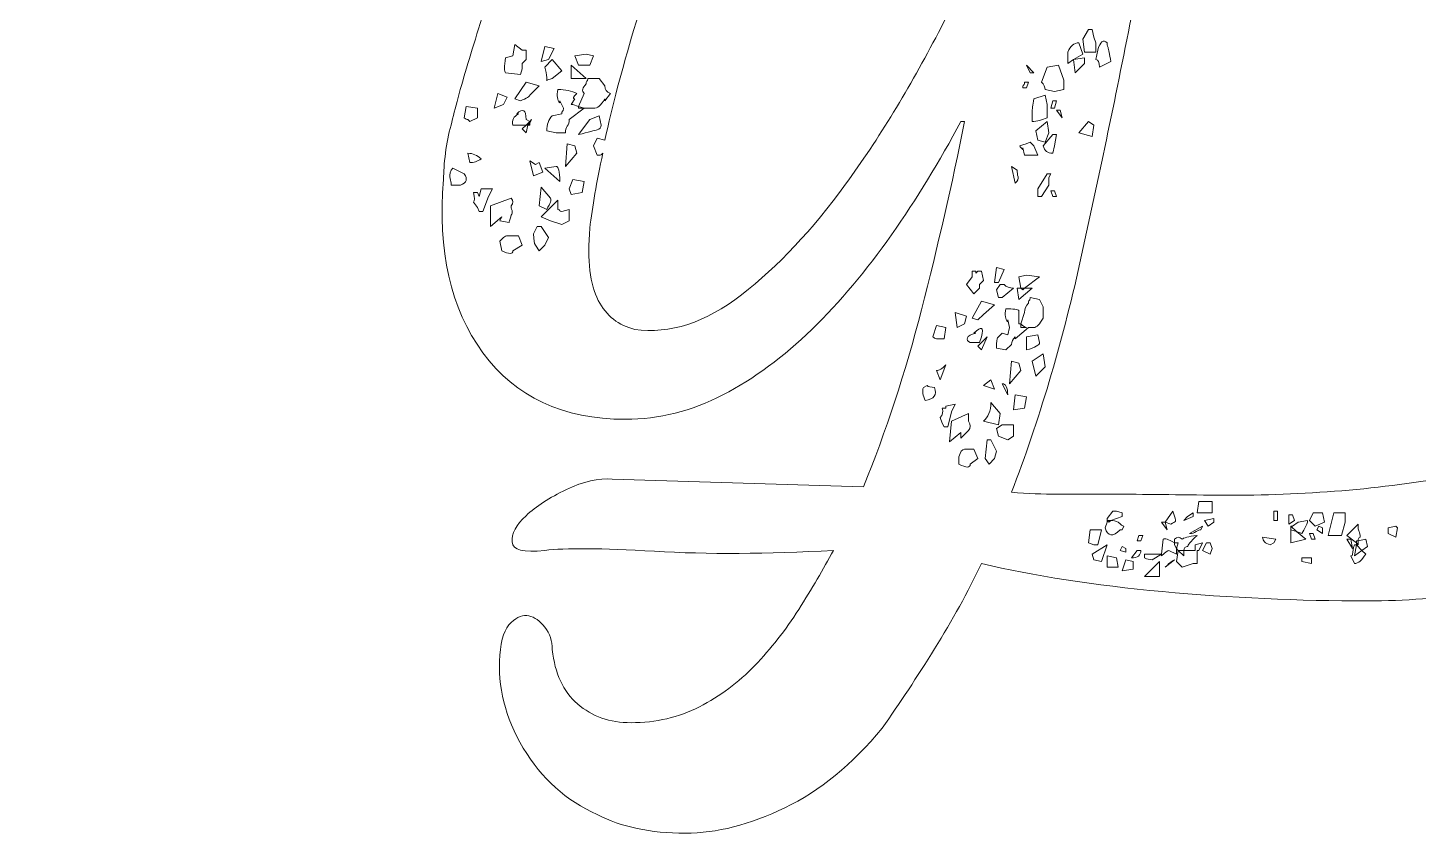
# Model space of a CAD drawing. Header units: inches. Extents: x 148 to 932, y -906 to -173.
# Drawn here: x 148.4 to 500.5, y -906.1 to -702 of the extents above; entities that cross this region are included whole.
import ezdxf

# ---------------------------------------------------------------- set-up
doc = ezdxf.new("R2010")
doc.units = ezdxf.units.IN
doc.header["$MEASUREMENT"] = 0
doc.layers.add('Layer 1', color=7, linetype='Continuous')

# ---------------------------------------------------------------- blocks, each defined once
blk = doc.blocks.new('block 3')
at = {"layer": 'Layer 1', "lineweight": 0}
for points in [[(415.55, -704.88), (416.03, -708.2), (418.88, -708.2), (418.88, -705.83), (418.4, -704.4), (417.93, -702.5), (416.98, -702.5), (415.55, -704.88)], [(280.27, -710.1), (281.69, -707.25), (279.32, -706.78), (278.37, -710.57), (280.27, -710.1)], [(289.76, -708.68), (286.91, -709.15), (287.86, -711.52), (290.71, -711.52), (291.66, -709.15), (289.76, -708.68)], [(285.96, -714.85), (289.76, -714.85), (285.96, -711.52), (285.96, -714.85)], [(401.31, -711.52), (402.26, -713.42), (403.21, -713.42), (401.31, -711.52)], [(269.82, -719.59), (267.45, -718.64), (266.5, -722.44), (268.88, -721.49), (269.82, -719.59)], [(408.91, -720.54), (407.96, -720.54), (407.48, -722.44), (408.43, -722.44), (408.91, -720.54)], [(287.86, -721.97), (287.86, -722.44), (289.29, -722.44), (287.86, -721.97)], [(410.33, -724.81), (409.86, -722.91), (408.91, -722.91), (410.33, -724.81)], [(275.52, -725.76), (274.57, -726.71), (275.05, -726.71), (275.52, -726.24), (275.52, -725.76)], [(403.68, -728.14), (404.16, -730.51), (406.06, -730.98), (407.01, -728.61), (406.53, -725.76), (403.68, -728.14)], [(416.98, -725.76), (414.6, -728.61), (417.93, -729.56), (418.4, -726.71), (416.98, -725.76)], [(285.01, -731.46), (284.54, -737.16), (287.39, -733.83), (286.91, -731.93), (285.01, -731.46)], [(276.94, -736.68), (275.52, -735.73), (276.47, -739.53), (278.84, -738.58), (277.89, -736.21), (276.94, -736.68)], [(407.48, -739.06), (406.53, -739.06), (404.16, -742.85), (404.16, -744.75), (405.11, -744.75), (407.01, -741.9), (407.01, -740.01), (407.48, -739.06)], [(285.96, -744.28), (288.81, -743.8), (289.29, -740.95), (286.44, -740.48), (285.49, -742.85), (285.96, -744.28)], [(408.43, -743.33), (407.48, -743.33), (407.96, -744.75), (408.91, -744.75), (408.43, -743.33)], [(389.44, -768.01), (389.44, -767.54), (389.44, -767.06), (390.39, -766.11), (389.92, -763.74), (388.97, -763.74), (388.49, -764.21), (388.49, -763.74), (387.55, -763.74), (387.55, -765.16), (386.12, -767.06), (388.02, -769.43), (389.44, -768.01)], [(393.24, -766.59), (394.19, -766.59), (395.62, -763.26), (393.72, -762.79), (393.24, -766.59)], [(399.41, -770.86), (402.74, -768.01), (400.84, -768.01), (404.63, -765.16), (401.31, -764.69), (399.41, -765.16), (399.89, -768.01), (398.94, -768.01), (399.41, -770.86)], [(400.36, -768.48), (400.84, -768.01), (399.89, -768.01), (400.36, -768.48)], [(386.12, -775.13), (383.27, -774.18), (383.75, -777.98), (385.65, -777.03), (386.12, -775.13)], [(388.97, -776.08), (390.39, -774.66), (393.24, -772.28), (389.92, -771.33), (387.55, -775.6), (388.97, -776.08)], [(391.34, -780.35), (388.97, -782.72), (389.92, -783.68), (391.34, -780.35)], [(405.58, -784.63), (402.74, -786.52), (403.68, -790.32), (406.06, -787.95), (405.58, -784.63)], [(397.51, -786.52), (397.04, -792.22), (399.89, -788.9), (399.41, -787), (397.51, -786.52)], [(390.39, -792.69), (393.24, -793.64), (392.29, -791.27), (390.39, -792.69)], [(400.84, -798.39), (401.31, -795.54), (398.46, -795.07), (397.99, -798.87), (400.84, -798.39)], [(394.19, -805.51), (396.56, -806.46), (397.99, -805.51), (397.99, -802.66), (395.14, -802.66), (393.72, -803.61), (394.19, -805.51)], [(393.24, -811.21), (393.72, -809.31), (392.29, -806.46), (391.34, -806.46), (390.87, -811.21), (391.82, -812.63), (393.24, -811.21)], [(444.51, -824.97), (448.31, -824.97), (448.31, -822.12), (444.98, -822.12), (444.51, -824.97)], [(422.2, -827.35), (422.67, -826.87), (421.72, -826.87), (422.2, -827.35)], [(436.91, -829.24), (436.44, -827.35), (435.49, -827.35), (436.91, -829.24)], [(441.19, -826.87), (443.56, -825.92), (443.56, -824.97), (442.13, -825.92), (441.19, -826.87)], [(447.36, -828.29), (448.78, -827.35), (448.78, -826.4), (446.41, -826.87), (447.36, -828.29)], [(464.92, -824.5), (463.97, -824.5), (463.97, -826.87), (464.92, -826.87), (464.92, -824.5)], [(469.19, -826.87), (468.72, -825.45), (467.77, -825.45), (467.77, -827.82), (469.19, -826.87)], [(472.99, -826.87), (474.41, -828.29), (476.79, -827.35), (476.31, -824.97), (473.94, -824.97), (472.99, -826.87)], [(482.01, -827.35), (482.01, -824.97), (479.16, -824.97), (477.74, -830.67), (481.06, -830.67), (482.01, -827.35)], [(418.4, -833.04), (419.35, -833.04), (420.3, -829.24), (417.45, -829.24), (416.98, -832.57), (418.4, -833.04)], [(430.74, -830.67), (429.79, -830.67), (429.32, -832.09), (430.27, -832.09), (430.74, -830.67)], [(468.24, -829.24), (469.67, -829.72), (468.24, -828.29), (468.24, -829.24)], [(473.46, -831.62), (474.41, -831.62), (473.94, -830.2), (472.99, -830.2), (473.46, -831.62)], [(476.31, -830.2), (476.31, -828.77), (475.36, -828.29), (474.89, -829.24), (476.31, -830.2)], [(494.82, -828.29), (492.93, -828.77), (492.93, -830.2), (494.82, -831.14), (495.3, -828.77), (494.82, -828.29)], [(418.4, -836.84), (420.3, -837.32), (421.72, -833.04), (417.93, -835.42), (418.4, -836.84)], [(426.47, -834.94), (426.47, -833.99), (425.52, -833.52), (425.05, -834.47), (426.47, -834.94)], [(438.81, -833.04), (439.29, -833.99), (439.76, -832.57), (438.81, -832.57), (438.81, -833.04)], [(441.19, -835.89), (441.19, -834.47), (439.76, -834.47), (441.19, -835.89)], [(448.31, -833.99), (447.83, -832.57), (446.88, -832.57), (445.93, -834.47), (447.83, -835.42), (448.31, -833.99)], [(483.91, -833.99), (483.43, -831.62), (482.48, -831.62), (483.91, -833.99)], [(484.38, -835.89), (486.28, -834.47), (484.86, -833.04), (484.38, -835.89)], [(485.33, -833.04), (485.33, -832.09), (484.86, -832.09), (484.86, -832.57), (485.33, -833.04)], [(421.72, -835.89), (421.72, -838.74), (424.57, -838.74), (424.1, -836.37), (421.72, -835.89)], [(426.47, -836.84), (425.52, -839.69), (428.37, -839.21), (428.37, -837.32), (426.47, -836.84)], [(435.01, -841.11), (435.01, -837.32), (431.22, -841.11), (435.01, -841.11)], [(473.46, -836.37), (471.09, -836.37), (471.09, -837.32), (473.46, -837.79), (473.46, -836.37)]]:
    blk.add_lwpolyline(points, dxfattribs=at)
for points, knots in [([(211.91, -648.87), (212.86, -653.61), (212.22, -657.81), (210.01, -661.45), (207.8, -665.08), (204.79, -668.17), (200.99, -670.7), (196.25, -673.55), (191.5, -675.06), (186.75, -675.21), (182.01, -675.37), (177.42, -674.42), (172.99, -672.36), (168.55, -670.31), (164.6, -667.3), (161.12, -663.34), (157.64, -659.39), (154.95, -655.04), (153.05, -650.29), (150.2, -640.8), (148.7, -630.99), (148.54, -620.86), (148.38, -610.73), (149.09, -600.92), (150.68, -591.43), (155.11, -567.06), (163.89, -544.2), (177.02, -522.84), (190.15, -501.47), (207.64, -483.2), (229.48, -468.01), (237.07, -462.63), (244.58, -458.68), (252.02, -456.14), (259.46, -453.62), (266.34, -452.35), (272.67, -452.35), (283.43, -452.35), (293.08, -455.67), (301.63, -462.31), (310.17, -468.96), (317.21, -477.98), (322.75, -489.37), (328.28, -500.76), (332.16, -513.98), (334.38, -529.01), (336.59, -544.04), (337.07, -560.1), (335.8, -577.19), (335.17, -580.67), (334.69, -584.23), (334.38, -587.87), (334.06, -591.51), (333.59, -595.23), (332.96, -599.02), (332.01, -603.46), (330.74, -608.84), (329.16, -615.16), (327.57, -621.5), (325.75, -627.98), (323.7, -634.62), (321.64, -641.27), (319.58, -647.92), (317.53, -654.56), (315.47, -661.21), (313.49, -667.07), (311.6, -672.12), (308.11, -682.26), (304.87, -692.38), (301.87, -702.5), (298.85, -712.64), (296.41, -721.97), (294.51, -730.51), (294.51, -730.51), (292.61, -730.03), (292.61, -730.03), (292.61, -730.03), (291.66, -731.93), (291.66, -731.93), (291.66, -731.93), (292.61, -734.31), (292.61, -734.31), (292.61, -734.31), (293.08, -734.31), (293.08, -734.31), (293.39, -734.31), (293.71, -734.15), (294.03, -733.83), (292.45, -741.12), (291.34, -747.44), (290.71, -752.82), (290.07, -761.05), (290.78, -767.14), (292.85, -771.1), (294.9, -775.05), (297.99, -777.5), (302.1, -778.45), (310.96, -779.71), (319.98, -776.79), (329.16, -769.67), (338.33, -762.55), (347.12, -753.21), (355.5, -741.67), (363.89, -730.12), (371.72, -717.3), (379, -703.22), (386.28, -689.14), (392.29, -675.61), (397.04, -662.63), (398.94, -651.56), (400.99, -640.64), (403.21, -629.88), (405.42, -619.12), (407.48, -608.2), (409.38, -597.12), (410.33, -592.07), (413.02, -588.42), (417.45, -586.21), (421.88, -584), (426.62, -582.88), (431.69, -582.88), (437.39, -582.88), (442.37, -584.39), (446.64, -587.39), (450.92, -590.41), (452.89, -593.64), (452.58, -597.12), (447.83, -611.68), (443.4, -628.06), (439.29, -646.25), (435.17, -664.45), (431.37, -682.09), (427.89, -699.18), (423.78, -720.07), (419.42, -740.88), (414.84, -761.6), (410.25, -782.32), (404.47, -801.71), (397.51, -819.75), (401.62, -820.06), (405.5, -820.23), (409.14, -820.23), (412.78, -820.23), (416.34, -820.23), (419.82, -820.23), (427.73, -820.23), (436.51, -820.3), (446.17, -820.46), (455.82, -820.62), (465.63, -820.38), (475.6, -819.75), (485.57, -819.11), (495.3, -818.01), (504.79, -816.43), (514.29, -814.84), (522.83, -812.47), (530.43, -809.31), (538.02, -806.14), (544.27, -801.87), (549.18, -796.49), (554.08, -791.11), (557.01, -784.31), (557.96, -776.08), (559.86, -776.39), (561.67, -777.66), (563.42, -779.88), (565.15, -782.09), (566.58, -784.94), (567.69, -788.42), (568.79, -791.9), (569.35, -795.85), (569.35, -800.29), (569.35, -804.72), (568.56, -809.14), (566.98, -813.58), (565.08, -819.28), (561.67, -824.26), (556.77, -828.53), (551.86, -832.8), (545.85, -836.28), (538.73, -838.98), (531.61, -841.66), (523.7, -843.72), (515, -845.15), (506.29, -846.57), (497.2, -847.28), (487.7, -847.28), (470.3, -847.28), (452.97, -846.49), (435.73, -844.91), (418.47, -843.32), (403.21, -840.95), (389.92, -837.79), (386.43, -845.07), (382.48, -852.27), (378.05, -859.39), (373.62, -866.51), (369.19, -873.23), (364.76, -879.56), (357.17, -888.74), (348.93, -895.46), (340.08, -899.73), (331.21, -904.01), (322.83, -906.14), (314.92, -906.14), (306.06, -906.14), (298.62, -904.56), (292.61, -901.4), (284.7, -897.91), (278.44, -892.3), (273.86, -884.55), (269.27, -876.79), (267.29, -868.96), (267.92, -861.05), (268.24, -856.93), (269.19, -854.16), (270.77, -852.74), (272.35, -851.32), (273.86, -850.76), (275.28, -851.08), (276.71, -851.39), (278.05, -852.34), (279.32, -853.93), (280.58, -855.51), (281.22, -857.41), (281.22, -859.62), (281.85, -865.63), (283.98, -870.22), (287.62, -873.39), (291.26, -876.55), (295.77, -878.14), (301.15, -878.14), (307.48, -878.14), (313.26, -876.79), (318.48, -874.1), (323.7, -871.41), (328.37, -867.93), (332.48, -863.66), (336.59, -859.39), (340.32, -854.64), (343.64, -849.42), (346.96, -844.2), (349.88, -839.21), (352.42, -834.47), (335.64, -835.42), (320.53, -835.49), (307.09, -834.7), (293.63, -833.91), (284.38, -833.83), (279.32, -834.47), (273.93, -835.1), (271.17, -834.38), (271.01, -832.33), (270.85, -830.27), (272.03, -828.06), (274.57, -825.68), (277.1, -823.31), (280.5, -821.09), (284.78, -819.04), (289.05, -816.98), (292.92, -816.11), (296.41, -816.43), (296.41, -816.43), (360.01, -818.33), (360.01, -818.33), (365.71, -804.4), (370.61, -789.45), (374.73, -773.47), (378.84, -757.49), (382.48, -741.59), (385.65, -725.76), (385.65, -725.76), (384.7, -725.76), (384.7, -725.76), (379.31, -735.89), (373.46, -745.46), (367.13, -754.48), (360.8, -763.5), (354.08, -771.49), (346.96, -778.45), (339.84, -785.41), (332.32, -790.95), (324.41, -795.07), (316.5, -799.18), (308.27, -801.24), (299.73, -801.24), (283.9, -801.24), (271.88, -795.62), (263.65, -784.39), (255.42, -773.15), (252.1, -758.52), (253.68, -740.48), (253.68, -738.58), (253.84, -736.37), (254.16, -733.83), (254.47, -731.3), (254.95, -728.93), (255.58, -726.71), (256.53, -722.6), (257.96, -717.38), (259.86, -711.05), (261.75, -704.72), (263.96, -697.6), (266.5, -689.69), (269.66, -679.88), (273.06, -668.97), (276.71, -656.93), (280.34, -644.91), (283.9, -632.41), (287.39, -619.43), (290.87, -606.46), (294.03, -593.09), (296.88, -579.32), (299.73, -565.56), (301.78, -551.87), (303.05, -538.26), (305.58, -515.48), (303.44, -498.55), (296.64, -487.47), (289.83, -476.4), (280.74, -470.86), (269.35, -470.86), (256.69, -470.86), (243.72, -477.03), (230.43, -489.37), (224.09, -495.07), (218.63, -501.87), (214.05, -509.78), (209.46, -517.7), (205.42, -526.32), (201.94, -535.65), (198.46, -544.99), (195.45, -554.96), (192.92, -565.56), (190.39, -576.16), (188.18, -587.15), (186.28, -598.55), (185.01, -606.14), (184.54, -614.21), (184.86, -622.76), (185.17, -631.3), (186.43, -638.58), (188.65, -644.59), (190.86, -650.61), (193.87, -654.41), (197.67, -655.99), (201.47, -657.57), (206.22, -655.2), (211.91, -648.87)], [0, 0, 0, 0, 1, 1, 1, 2, 2, 2, 3, 3, 3, 4, 4, 4, 5, 5, 5, 6, 6, 6, 7, 7, 7, 8, 8, 8, 9, 9, 9, 10, 10, 10, 11, 11, 11, 12, 12, 12, 13, 13, 13, 14, 14, 14, 15, 15, 15, 16, 16, 16, 17, 17, 17, 18, 18, 18, 19, 19, 19, 20, 20, 20, 21, 21, 21, 22, 22, 22, 23, 23, 23, 24, 24, 24, 25, 25, 25, 26, 26, 26, 27, 27, 27, 28, 28, 28, 29, 29, 29, 30, 30, 30, 31, 31, 31, 32, 32, 32, 33, 33, 33, 34, 34, 34, 35, 35, 35, 36, 36, 36, 37, 37, 37, 38, 38, 38, 39, 39, 39, 40, 40, 40, 41, 41, 41, 42, 42, 42, 43, 43, 43, 44, 44, 44, 45, 45, 45, 46, 46, 46, 47, 47, 47, 48, 48, 48, 49, 49, 49, 50, 50, 50, 51, 51, 51, 52, 52, 52, 53, 53, 53, 54, 54, 54, 55, 55, 55, 56, 56, 56, 57, 57, 57, 58, 58, 58, 59, 59, 59, 60, 60, 60, 61, 61, 61, 62, 62, 62, 63, 63, 63, 64, 64, 64, 65, 65, 65, 66, 66, 66, 67, 67, 67, 68, 68, 68, 69, 69, 69, 70, 70, 70, 71, 71, 71, 72, 72, 72, 73, 73, 73, 74, 74, 74, 75, 75, 75, 76, 76, 76, 77, 77, 77, 78, 78, 78, 79, 79, 79, 80, 80, 80, 81, 81, 81, 82, 82, 82, 83, 83, 83, 84, 84, 84, 85, 85, 85, 86, 86, 86, 87, 87, 87, 88, 88, 88, 89, 89, 89, 90, 90, 90, 91, 91, 91, 92, 92, 92, 93, 93, 93, 94, 94, 94, 95, 95, 95, 96, 96, 96, 97, 97, 97, 98, 98, 98, 99, 99, 99, 100, 100, 100, 101, 101, 101, 102, 102, 102, 103, 103, 103, 104, 104, 104, 105, 105, 105, 106, 106, 106, 107, 107, 107, 108, 108, 108, 109, 109, 109, 110, 110, 110, 111, 111, 111, 112, 112, 112, 113, 113, 113, 114, 114, 114, 115, 115, 115, 116, 116, 116, 116]), ([(273.62, -712.47), (273.62, -712.47), (273.62, -711.52), (273.62, -711.52), (273.62, -711.52), (273.62, -711.05), (273.62, -711.05), (273.62, -711.05), (274.57, -710.1), (274.57, -710.1), (274.57, -710.1), (274.57, -707.73), (274.57, -707.73), (274.57, -707.73), (273.62, -707.73), (273.62, -707.73), (273.62, -707.73), (271.72, -706.3), (271.72, -706.3), (271.72, -706.3), (271.25, -709.15), (271.25, -709.15), (271.25, -709.15), (269.35, -709.62), (269.35, -709.62), (269.03, -711.84), (269.03, -713.11), (269.35, -713.42), (269.35, -713.42), (273.15, -713.9), (273.15, -713.9), (273.15, -713.9), (273.62, -712.47), (273.62, -712.47)], [0, 0, 0, 0, 1, 1, 1, 2, 2, 2, 3, 3, 3, 4, 4, 4, 5, 5, 5, 6, 6, 6, 7, 7, 7, 8, 8, 8, 9, 9, 9, 10, 10, 10, 11, 11, 11, 11]), ([(416.03, -709.62), (416.03, -709.62), (413.18, -710.1), (413.18, -710.1), (413.18, -710.1), (415.55, -708.68), (415.55, -708.68), (415.55, -708.68), (414.6, -705.83), (414.6, -705.83), (413.33, -705.83), (412.39, -706.62), (411.75, -708.2), (411.75, -708.2), (411.75, -711.05), (411.75, -711.05), (411.75, -711.05), (413.18, -710.1), (413.18, -710.1), (413.18, -710.1), (413.65, -713.42), (413.65, -713.42), (413.65, -713.42), (416.03, -711.05), (416.03, -711.05), (416.03, -711.05), (416.03, -709.62), (416.03, -709.62)], [0, 0, 0, 0, 1, 1, 1, 2, 2, 2, 3, 3, 3, 4, 4, 4, 5, 5, 5, 6, 6, 6, 7, 7, 7, 8, 8, 8, 9, 9, 9, 9]), ([(422.67, -710.57), (422.35, -708.68), (422.12, -707.49), (421.96, -707.01), (421.8, -706.54), (421.72, -706.15), (421.72, -705.83), (420.77, -704.88), (419.98, -705.51), (419.35, -707.73), (419.35, -707.73), (418.88, -710.1), (418.88, -710.1), (419.51, -710.1), (419.82, -710.74), (419.82, -712), (419.82, -712), (422.67, -710.57), (422.67, -710.57)], [0, 0, 0, 0, 1, 1, 1, 2, 2, 2, 3, 3, 3, 4, 4, 4, 5, 5, 5, 6, 6, 6, 6]), ([(281.22, -714.85), (281.22, -714.85), (283.59, -712.95), (283.59, -712.95), (283.59, -712.95), (281.22, -710.1), (281.22, -710.1), (281.22, -710.1), (279.32, -712), (279.32, -712), (279.63, -712.95), (279.79, -713.82), (279.79, -714.61), (279.79, -715.4), (279.79, -715.64), (279.79, -715.32), (279.79, -715.32), (281.22, -714.85), (281.22, -714.85)], [0, 0, 0, 0, 1, 1, 1, 2, 2, 2, 3, 3, 3, 4, 4, 4, 5, 5, 5, 6, 6, 6, 6]), ([(284.06, -722.44), (284.06, -722.76), (283.98, -723), (283.83, -723.15), (283.66, -723.32), (283.59, -723.55), (283.59, -723.86), (283.59, -723.86), (281.22, -724.34), (281.22, -724.34), (280.27, -725.29), (279.79, -726.56), (279.79, -728.14), (279.79, -728.14), (282.17, -728.61), (282.17, -728.61), (282.17, -728.61), (284.54, -728.61), (284.54, -728.61), (284.54, -727.98), (284.7, -727.43), (285.01, -726.95), (285.33, -726.48), (285.49, -725.93), (285.49, -725.29), (285.49, -725.29), (289.29, -722.44), (289.29, -722.44), (289.29, -722.44), (291.66, -722.44), (291.66, -722.44), (292.61, -722.44), (293.56, -721.66), (294.51, -720.07), (294.51, -720.07), (294.51, -720.54), (294.51, -720.54), (294.51, -720.54), (295.93, -718.64), (295.93, -718.64), (294.98, -718.33), (294.51, -717.69), (294.51, -716.74), (294.51, -716.74), (293.08, -714.85), (293.08, -714.85), (293.08, -714.85), (290.23, -714.85), (290.23, -714.85), (290.23, -715.17), (290.15, -715.4), (290, -715.56), (289.83, -715.72), (289.76, -715.96), (289.76, -716.27), (288.81, -717.22), (288.65, -718.01), (289.29, -718.64), (289.29, -718.64), (287.86, -721.97), (287.86, -721.97), (287.86, -721.97), (286.44, -721.49), (286.44, -721.49), (286.44, -721.49), (285.96, -721.49), (285.96, -721.49), (285.96, -721.49), (286.91, -720.07), (286.91, -720.07), (286.27, -720.07), (286.44, -719.59), (287.39, -718.64), (286.12, -718.01), (284.54, -717.69), (282.64, -717.69), (282.32, -719.28), (282.48, -720.39), (283.11, -721.02), (283.11, -721.02), (283.11, -720.54), (283.11, -720.54), (283.11, -720.54), (284.06, -722.44), (284.06, -722.44)], [0, 0, 0, 0, 1, 1, 1, 2, 2, 2, 3, 3, 3, 4, 4, 4, 5, 5, 5, 6, 6, 6, 7, 7, 7, 8, 8, 8, 9, 9, 9, 10, 10, 10, 11, 11, 11, 12, 12, 12, 13, 13, 13, 14, 14, 14, 15, 15, 15, 16, 16, 16, 17, 17, 17, 18, 18, 18, 19, 19, 19, 20, 20, 20, 21, 21, 21, 22, 22, 22, 23, 23, 23, 24, 24, 24, 25, 25, 25, 26, 26, 26, 27, 27, 27, 28, 28, 28, 28]), ([(409.38, -711.52), (409.38, -711.52), (406.53, -712), (406.53, -712), (406.53, -712), (405.11, -715.79), (405.11, -715.79), (405.74, -716.43), (406.06, -717.06), (406.06, -717.69), (406.06, -717.69), (408.43, -718.17), (408.43, -718.17), (408.43, -718.17), (410.8, -717.69), (410.8, -717.69), (410.8, -717.69), (410.8, -715.32), (410.8, -715.32), (410.8, -715.32), (409.38, -711.52), (409.38, -711.52)], [0, 0, 0, 0, 1, 1, 1, 2, 2, 2, 3, 3, 3, 4, 4, 4, 5, 5, 5, 6, 6, 6, 7, 7, 7, 7]), ([(273.15, -720.54), (274.73, -719.91), (275.52, -719.44), (275.52, -719.12), (275.52, -719.12), (277.89, -716.74), (277.89, -716.74), (277.89, -716.74), (274.57, -715.79), (274.57, -715.79), (274.57, -715.79), (271.72, -720.07), (271.72, -720.07), (271.72, -720.07), (273.15, -720.54), (273.15, -720.54)], [0, 0, 0, 0, 1, 1, 1, 2, 2, 2, 3, 3, 3, 4, 4, 4, 5, 5, 5, 5]), ([(401.79, -715.79), (401.79, -715.79), (400.84, -715.79), (400.84, -715.79), (400.84, -716.11), (400.75, -716.35), (400.6, -716.51), (400.44, -716.67), (400.36, -716.91), (400.36, -717.22), (400.36, -717.22), (401.31, -717.22), (401.31, -717.22), (401.31, -717.22), (401.79, -715.79), (401.79, -715.79)], [0, 0, 0, 0, 1, 1, 1, 2, 2, 2, 3, 3, 3, 4, 4, 4, 5, 5, 5, 5]), ([(402.74, -725.76), (404, -725.76), (405.27, -725.45), (406.53, -724.81), (406.53, -724.81), (406.53, -721.49), (406.53, -721.49), (406.53, -721.49), (406.06, -719.12), (406.06, -719.12), (406.06, -719.12), (403.21, -720.07), (403.21, -720.07), (402.89, -721.66), (402.74, -722.76), (402.74, -723.39), (402.74, -724.03), (402.74, -724.5), (402.74, -724.81), (402.74, -724.81), (402.74, -725.76), (402.74, -725.76)], [0, 0, 0, 0, 1, 1, 1, 2, 2, 2, 3, 3, 3, 4, 4, 4, 5, 5, 5, 6, 6, 6, 7, 7, 7, 7]), ([(262.23, -724.81), (262.23, -724.81), (262.23, -722.44), (262.23, -722.44), (262.23, -722.44), (259.38, -721.97), (259.38, -721.97), (259.38, -721.97), (258.91, -724.81), (258.91, -724.81), (259.22, -725.13), (259.54, -725.29), (259.86, -725.29), (259.86, -725.29), (260.33, -725.76), (260.33, -725.76), (260.33, -725.76), (262.23, -724.81), (262.23, -724.81)], [0, 0, 0, 0, 1, 1, 1, 2, 2, 2, 3, 3, 3, 4, 4, 4, 5, 5, 5, 6, 6, 6, 6]), ([(275.99, -725.29), (275.99, -725.29), (275.52, -725.76), (275.52, -725.76), (275.52, -725.76), (274.57, -725.29), (274.57, -725.29), (274.57, -722.76), (273.78, -722.28), (272.2, -723.86), (272.2, -723.86), (272.67, -723.86), (272.67, -723.86), (271.4, -724.5), (270.93, -725.45), (271.25, -726.71), (271.25, -726.71), (274.57, -726.71), (274.57, -726.71), (274.57, -726.71), (273.62, -727.66), (273.62, -727.66), (273.62, -727.66), (274.57, -728.61), (274.57, -728.61), (274.57, -728.61), (275.05, -726.71), (275.05, -726.71), (275.05, -726.71), (275.52, -726.71), (275.52, -726.71), (275.52, -726.71), (275.52, -726.24), (275.52, -726.24), (275.52, -726.24), (275.99, -725.29), (275.99, -725.29)], [0, 0, 0, 0, 1, 1, 1, 2, 2, 2, 3, 3, 3, 4, 4, 4, 5, 5, 5, 6, 6, 6, 7, 7, 7, 8, 8, 8, 9, 9, 9, 10, 10, 10, 11, 11, 11, 12, 12, 12, 12]), ([(293.08, -724.34), (293.08, -724.34), (290.71, -725.29), (290.71, -725.29), (290.71, -725.29), (287.86, -729.09), (287.86, -729.09), (290.39, -728.46), (291.97, -728.06), (292.61, -727.9), (293.24, -727.74), (293.56, -727.35), (293.56, -726.71), (293.56, -726.71), (293.08, -724.34), (293.08, -724.34)], [0, 0, 0, 0, 1, 1, 1, 2, 2, 2, 3, 3, 3, 4, 4, 4, 5, 5, 5, 5]), ([(402.26, -730.98), (400.67, -731.62), (399.81, -731.93), (399.65, -731.93), (399.49, -731.93), (399.72, -732.25), (400.36, -732.89), (400.36, -732.89), (400.36, -732.41), (400.36, -732.41), (400.36, -732.41), (400.84, -734.31), (400.84, -734.31), (400.84, -734.31), (404.16, -734.31), (404.16, -734.31), (404.16, -734.31), (403.21, -731.93), (403.21, -731.93), (403.21, -731.93), (402.26, -730.98), (402.26, -730.98)], [0, 0, 0, 0, 1, 1, 1, 2, 2, 2, 3, 3, 3, 4, 4, 4, 5, 5, 5, 6, 6, 6, 7, 7, 7, 7]), ([(408.91, -729.09), (408.91, -729.09), (407.96, -729.09), (407.96, -729.09), (407.96, -729.09), (405.58, -731.93), (405.58, -731.93), (405.9, -733.2), (406.69, -733.83), (407.96, -733.83), (407.96, -733.83), (408.43, -731.93), (408.43, -731.93), (408.43, -731.93), (408.91, -729.09), (408.91, -729.09)], [0, 0, 0, 0, 1, 1, 1, 2, 2, 2, 3, 3, 3, 4, 4, 4, 5, 5, 5, 5]), ([(260.33, -736.21), (261.28, -736.21), (262.23, -735.89), (263.18, -735.26), (262.23, -734.31), (261.12, -733.83), (259.86, -733.83), (259.86, -733.83), (260.33, -736.21), (260.33, -736.21)], [0, 0, 0, 0, 1, 1, 1, 2, 2, 2, 3, 3, 3, 3]), ([(255.58, -738.11), (255.26, -739.06), (255.18, -739.77), (255.35, -740.24), (255.5, -740.72), (255.58, -741.27), (255.58, -741.9), (255.58, -741.9), (257.96, -741.9), (257.96, -741.9), (259.54, -741.27), (259.86, -740.32), (258.91, -739.06), (258.91, -739.06), (256.06, -737.63), (256.06, -737.63), (256.06, -737.63), (255.58, -738.11), (255.58, -738.11)], [0, 0, 0, 0, 1, 1, 1, 2, 2, 2, 3, 3, 3, 4, 4, 4, 5, 5, 5, 6, 6, 6, 6]), ([(283.11, -740.95), (283.11, -738.42), (282.8, -737.16), (282.17, -737.16), (282.17, -737.16), (279.32, -737.63), (279.32, -737.63), (279.32, -737.63), (283.11, -740.95), (283.11, -740.95)], [0, 0, 0, 0, 1, 1, 1, 2, 2, 2, 3, 3, 3, 3]), ([(397.51, -737.16), (397.51, -737.16), (398.46, -741.43), (398.46, -741.43), (399.09, -740.8), (399.33, -740.24), (399.18, -739.77), (399.01, -739.29), (398.94, -738.74), (398.94, -738.11), (398.94, -738.11), (397.51, -737.16), (397.51, -737.16)], [0, 0, 0, 0, 1, 1, 1, 2, 2, 2, 3, 3, 3, 4, 4, 4, 4]), ([(262.23, -747.6), (262.23, -747.6), (262.7, -748.55), (262.7, -748.55), (262.7, -748.55), (263.65, -748.55), (263.65, -748.55), (263.65, -748.55), (265.08, -744.75), (265.08, -744.75), (265.08, -744.75), (266.03, -742.85), (266.03, -742.85), (266.03, -742.85), (263.18, -742.85), (263.18, -742.85), (263.18, -742.85), (262.7, -744.75), (262.7, -744.75), (262.7, -744.75), (262.23, -743.8), (262.23, -743.8), (262.23, -743.8), (261.28, -743.8), (261.28, -743.8), (261.59, -745.07), (261.59, -745.86), (261.28, -746.18), (261.28, -746.18), (262.23, -747.6), (262.23, -747.6)], [0, 0, 0, 0, 1, 1, 1, 2, 2, 2, 3, 3, 3, 4, 4, 4, 5, 5, 5, 6, 6, 6, 7, 7, 7, 8, 8, 8, 9, 9, 9, 10, 10, 10, 10]), ([(278.37, -742.38), (278.37, -742.38), (277.89, -747.12), (277.89, -747.12), (277.89, -747.12), (279.79, -748.07), (279.79, -748.07), (280.74, -746.5), (281.05, -745.55), (280.74, -745.23), (280.74, -745.23), (278.37, -742.38), (278.37, -742.38)], [0, 0, 0, 0, 1, 1, 1, 2, 2, 2, 3, 3, 3, 4, 4, 4, 4]), ([(267.92, -750.92), (267.92, -750.92), (270.3, -751.4), (270.3, -751.4), (270.3, -751.08), (270.37, -750.77), (270.54, -750.45), (270.69, -750.13), (270.77, -749.82), (270.77, -749.5), (271.08, -749.19), (271.17, -748.79), (271.01, -748.31), (270.85, -747.84), (270.77, -747.44), (270.77, -747.12), (271.4, -746.5), (271.4, -745.86), (270.77, -745.23), (270.77, -745.23), (265.55, -747.12), (265.55, -747.12), (265.55, -747.12), (265.55, -752.35), (265.55, -752.35), (265.55, -752.35), (268.4, -749.97), (268.4, -749.97), (268.4, -749.97), (267.92, -750.92), (267.92, -750.92)], [0, 0, 0, 0, 1, 1, 1, 2, 2, 2, 3, 3, 3, 4, 4, 4, 5, 5, 5, 6, 6, 6, 7, 7, 7, 8, 8, 8, 9, 9, 9, 10, 10, 10, 10]), ([(280.74, -750.92), (280.74, -750.92), (283.59, -751.87), (283.59, -751.87), (283.59, -751.87), (285.49, -750.92), (285.49, -750.92), (285.49, -750.92), (285.49, -748.07), (285.49, -748.07), (285.49, -748.07), (283.59, -748.55), (283.59, -748.55), (283.27, -748.55), (283.11, -748.47), (283.11, -748.31), (283.11, -748.16), (282.95, -748.07), (282.64, -748.07), (282.64, -748.07), (282.64, -745.7), (282.64, -745.7), (282.64, -745.7), (278.37, -749.97), (278.37, -749.97), (278.37, -749.97), (280.74, -750.92), (280.74, -750.92)], [0, 0, 0, 0, 1, 1, 1, 2, 2, 2, 3, 3, 3, 4, 4, 4, 5, 5, 5, 6, 6, 6, 7, 7, 7, 8, 8, 8, 9, 9, 9, 9]), ([(279.32, -757.09), (279.32, -757.09), (280.27, -755.19), (280.27, -755.19), (280.27, -755.19), (278.37, -752.35), (278.37, -752.35), (278.37, -752.35), (277.42, -752.35), (277.42, -752.35), (277.42, -752.35), (276.47, -754.24), (276.47, -754.24), (276.47, -755.82), (276.62, -756.77), (276.94, -757.09), (276.94, -757.09), (277.89, -758.52), (277.89, -758.52), (277.89, -758.52), (279.32, -757.09), (279.32, -757.09)], [0, 0, 0, 0, 1, 1, 1, 2, 2, 2, 3, 3, 3, 4, 4, 4, 5, 5, 5, 6, 6, 6, 7, 7, 7, 7]), ([(273.62, -757.09), (273.62, -757.09), (272.67, -754.72), (272.67, -754.72), (272.67, -754.72), (269.82, -754.72), (269.82, -754.72), (269.5, -754.72), (269.19, -754.87), (268.88, -755.19), (268.88, -755.19), (267.92, -756.14), (267.92, -756.14), (267.92, -756.14), (268.4, -758.52), (268.4, -758.52), (270.3, -759.47), (271.25, -759.47), (271.25, -758.52), (271.25, -758.52), (273.62, -757.09), (273.62, -757.09)], [0, 0, 0, 0, 1, 1, 1, 2, 2, 2, 3, 3, 3, 4, 4, 4, 5, 5, 5, 6, 6, 6, 7, 7, 7, 7]), ([(395.14, -770.38), (395.14, -770.38), (397.99, -768.01), (397.99, -768.01), (397.04, -768.01), (396.25, -767.69), (395.62, -767.06), (395.62, -767.06), (394.67, -767.06), (394.67, -767.06), (394.67, -767.06), (393.72, -768.48), (393.72, -768.48), (393.72, -768.48), (394.19, -770.38), (394.19, -770.38), (394.19, -770.38), (395.14, -770.38), (395.14, -770.38)], [0, 0, 0, 0, 1, 1, 1, 2, 2, 2, 3, 3, 3, 4, 4, 4, 5, 5, 5, 6, 6, 6, 6]), ([(397.04, -777.98), (397.04, -777.98), (396.56, -779.88), (396.56, -779.88), (396.56, -779.88), (395.14, -779.4), (395.14, -779.4), (394.5, -780.03), (394.11, -780.43), (393.95, -780.59), (393.79, -780.75), (393.72, -781.61), (393.72, -783.2), (393.72, -783.2), (396.09, -783.68), (396.09, -783.68), (396.09, -783.68), (397.51, -782.25), (397.51, -782.25), (397.51, -781.61), (397.83, -780.98), (398.46, -780.35), (398.46, -780.35), (398.46, -780.83), (398.46, -780.83), (398.46, -780.83), (401.79, -777.98), (401.79, -777.98), (401.79, -777.98), (403.21, -777.98), (403.21, -777.98), (403.84, -777.98), (404.63, -777.19), (405.58, -775.6), (405.58, -775.6), (405.58, -772.76), (405.58, -772.76), (405.58, -772.76), (404.63, -770.86), (404.63, -770.86), (404.63, -770.86), (402.26, -770.38), (402.26, -770.38), (402.26, -770.7), (402.18, -770.93), (402.02, -771.1), (401.86, -771.25), (401.79, -771.49), (401.79, -771.81), (401.15, -772.44), (400.84, -773.23), (400.84, -774.18), (400.84, -774.18), (399.89, -777.03), (399.89, -777.03), (399.89, -777.03), (399.41, -777.03), (399.41, -777.03), (399.41, -777.03), (399.41, -773.71), (399.41, -773.71), (399.09, -773.39), (397.99, -773.23), (396.09, -773.23), (395.77, -774.81), (395.93, -775.92), (396.56, -776.55), (396.56, -776.55), (396.56, -776.08), (396.56, -776.08), (396.56, -776.08), (397.04, -777.98), (397.04, -777.98)], [0, 0, 0, 0, 1, 1, 1, 2, 2, 2, 3, 3, 3, 4, 4, 4, 5, 5, 5, 6, 6, 6, 7, 7, 7, 8, 8, 8, 9, 9, 9, 10, 10, 10, 11, 11, 11, 12, 12, 12, 13, 13, 13, 14, 14, 14, 15, 15, 15, 16, 16, 16, 17, 17, 17, 18, 18, 18, 19, 19, 19, 20, 20, 20, 21, 21, 21, 22, 22, 22, 23, 23, 23, 24, 24, 24, 24]), ([(380.43, -780.83), (380.43, -780.83), (380.9, -777.98), (380.9, -777.98), (380.9, -777.98), (378.53, -777.5), (378.53, -777.5), (378.53, -777.5), (377.58, -780.35), (377.58, -780.35), (377.89, -780.66), (378.21, -780.83), (378.53, -780.83), (378.53, -780.83), (379, -780.83), (379, -780.83), (379, -780.83), (380.43, -780.83), (380.43, -780.83)], [0, 0, 0, 0, 1, 1, 1, 2, 2, 2, 3, 3, 3, 4, 4, 4, 5, 5, 5, 6, 6, 6, 6]), ([(389.92, -780.35), (390.55, -777.82), (389.92, -777.5), (388.02, -779.4), (388.02, -779.4), (388.49, -779.4), (388.49, -779.4), (387.23, -779.71), (386.51, -780.12), (386.36, -780.59), (386.2, -781.06), (386.43, -781.46), (387.07, -781.78), (387.07, -781.78), (389.44, -781.78), (389.44, -781.78), (389.44, -781.78), (389.92, -780.35), (389.92, -780.35)], [0, 0, 0, 0, 1, 1, 1, 2, 2, 2, 3, 3, 3, 4, 4, 4, 5, 5, 5, 6, 6, 6, 6]), ([(399.89, -777.03), (399.89, -777.03), (399.89, -777.98), (399.89, -777.98), (399.89, -777.98), (401.31, -777.98), (401.31, -777.98), (400.99, -777.98), (400.52, -777.66), (399.89, -777.03)], [0, 0, 0, 0, 1, 1, 1, 2, 2, 2, 3, 3, 3, 3]), ([(404.16, -779.88), (404.16, -779.88), (401.31, -780.35), (401.31, -780.35), (401.31, -780.35), (401.31, -783.68), (401.31, -783.68), (403.52, -783.04), (404.63, -782.41), (404.63, -781.78), (404.63, -781.78), (404.16, -779.88), (404.16, -779.88)], [0, 0, 0, 0, 1, 1, 1, 2, 2, 2, 3, 3, 3, 4, 4, 4, 4]), ([(379.48, -791.27), (379.48, -791.27), (380.9, -787.47), (380.9, -787.47), (379.95, -788.42), (379.16, -788.9), (378.53, -788.9), (378.53, -788.9), (379.48, -791.27), (379.48, -791.27)], [0, 0, 0, 0, 1, 1, 1, 2, 2, 2, 3, 3, 3, 3]), ([(396.56, -795.07), (396.56, -793.17), (396.09, -792.22), (395.14, -792.22), (395.14, -792.22), (396.56, -795.07), (396.56, -795.07)], [0, 0, 0, 0, 1, 1, 1, 2, 2, 2, 2]), ([(375.2, -793.17), (374.88, -794.12), (375.04, -795.22), (375.68, -796.49), (377.89, -796.17), (378.68, -795.07), (378.05, -793.17), (377.1, -793.17), (376.46, -793.01), (376.15, -792.69), (376.15, -792.69), (375.2, -793.17), (375.2, -793.17)], [0, 0, 0, 0, 1, 1, 1, 2, 2, 2, 3, 3, 3, 4, 4, 4, 4]), ([(379.95, -802.19), (379.95, -802.19), (380.43, -803.14), (380.43, -803.14), (380.43, -803.14), (381.37, -803.14), (381.37, -803.14), (381.37, -803.14), (382.32, -799.34), (382.32, -799.34), (382.32, -799.34), (383.27, -797.44), (383.27, -797.44), (383.27, -797.44), (380.9, -797.92), (380.9, -797.92), (380.9, -797.92), (380.9, -798.39), (380.9, -798.39), (380.9, -798.39), (379.95, -798.39), (379.95, -798.39), (380.26, -799.34), (380.11, -800.13), (379.48, -800.76), (379.48, -800.76), (379.95, -802.19), (379.95, -802.19)], [0, 0, 0, 0, 1, 1, 1, 2, 2, 2, 3, 3, 3, 4, 4, 4, 5, 5, 5, 6, 6, 6, 7, 7, 7, 8, 8, 8, 9, 9, 9, 9]), ([(392.29, -796.97), (392.29, -799.18), (391.65, -800.76), (390.39, -801.71), (390.39, -801.71), (394.19, -802.66), (394.19, -802.66), (394.19, -802.66), (394.67, -799.81), (394.67, -799.81), (394.67, -799.81), (392.29, -796.97), (392.29, -796.97)], [0, 0, 0, 0, 1, 1, 1, 2, 2, 2, 3, 3, 3, 4, 4, 4, 4]), ([(384.7, -805.99), (384.7, -805.99), (386.6, -804.09), (386.6, -804.09), (387.23, -803.45), (387.23, -802.66), (386.6, -801.71), (386.6, -801.71), (386.6, -799.81), (386.6, -799.81), (386.6, -799.81), (382.32, -801.71), (382.32, -801.71), (382.32, -801.71), (381.85, -806.93), (381.85, -806.93), (381.85, -806.93), (384.7, -804.56), (384.7, -804.56), (384.7, -804.56), (384.7, -805.99), (384.7, -805.99)], [0, 0, 0, 0, 1, 1, 1, 2, 2, 2, 3, 3, 3, 4, 4, 4, 5, 5, 5, 6, 6, 6, 7, 7, 7, 7]), ([(388.97, -811.21), (388.97, -811.21), (388.02, -808.83), (388.02, -808.83), (388.02, -808.83), (385.65, -808.83), (385.65, -808.83), (385.01, -808.83), (384.53, -809.46), (384.22, -810.73), (384.22, -810.73), (384.22, -812.63), (384.22, -812.63), (386.12, -813.58), (387.07, -813.58), (387.07, -812.63), (387.07, -812.63), (388.97, -811.21), (388.97, -811.21)], [0, 0, 0, 0, 1, 1, 1, 2, 2, 2, 3, 3, 3, 4, 4, 4, 5, 5, 5, 6, 6, 6, 6]), ([(423.15, -824.5), (423.15, -824.5), (421.72, -826.4), (421.72, -826.4), (421.72, -826.4), (421.72, -827.35), (421.72, -827.35), (421.72, -827.35), (421.25, -828.77), (421.25, -828.77), (421.88, -830.98), (423.15, -831.14), (425.05, -829.24), (425.05, -829.24), (425.52, -829.24), (425.52, -829.24), (425.52, -829.24), (426, -828.29), (426, -828.29), (425.68, -828.29), (425.2, -827.98), (424.57, -827.35), (423.93, -827.03), (423.3, -826.87), (422.67, -826.87), (422.67, -826.87), (425.52, -825.92), (425.52, -825.92), (425.52, -825.92), (425.52, -824.97), (425.52, -824.97), (425.52, -824.97), (424.1, -824.5), (424.1, -824.5), (424.1, -824.5), (423.15, -824.5), (423.15, -824.5)], [0, 0, 0, 0, 1, 1, 1, 2, 2, 2, 3, 3, 3, 4, 4, 4, 5, 5, 5, 6, 6, 6, 7, 7, 7, 8, 8, 8, 9, 9, 9, 10, 10, 10, 11, 11, 11, 12, 12, 12, 12]), ([(437.86, -827.82), (438.49, -827.5), (438.89, -827.26), (439.05, -827.11), (439.2, -826.94), (438.97, -826.08), (438.34, -824.5), (438.34, -824.5), (436.44, -827.35), (436.44, -827.35), (436.44, -827.35), (437.86, -827.82), (437.86, -827.82)], [0, 0, 0, 0, 1, 1, 1, 2, 2, 2, 3, 3, 3, 4, 4, 4, 4]), ([(472.04, -831.62), (472.04, -831.62), (469.67, -829.72), (469.67, -829.72), (469.67, -829.72), (471.09, -830.2), (471.09, -830.2), (471.72, -828.93), (472.11, -828.13), (472.28, -827.82), (472.43, -827.5), (472.51, -827.18), (472.51, -826.87), (472.51, -826.87), (470.14, -827.35), (470.14, -827.35), (470.14, -827.35), (468.72, -828.29), (468.72, -828.29), (468.72, -828.29), (468.24, -828.29), (468.24, -828.29), (468.24, -828.29), (468.24, -832.57), (468.24, -832.57), (468.24, -832.57), (472.04, -831.62), (472.04, -831.62)], [0, 0, 0, 0, 1, 1, 1, 2, 2, 2, 3, 3, 3, 4, 4, 4, 5, 5, 5, 6, 6, 6, 7, 7, 7, 8, 8, 8, 9, 9, 9, 9]), ([(444.03, -833.04), (444.03, -833.04), (444.03, -834.47), (444.03, -834.47), (444.03, -834.47), (441.19, -834.47), (441.19, -834.47), (441.19, -833.83), (441.5, -833.52), (442.13, -833.52), (442.13, -833.2), (442.92, -832.25), (444.51, -830.67), (442.29, -830.98), (441.02, -831.3), (440.71, -831.62), (440.07, -830.98), (439.44, -830.98), (438.81, -831.62), (438.81, -831.62), (438.81, -832.57), (438.81, -832.57), (437.22, -831.62), (436.27, -831.3), (435.96, -831.62), (435.96, -831.62), (435.49, -835.42), (435.49, -835.42), (435.49, -835.42), (435.49, -835.89), (435.49, -835.89), (436.44, -834.94), (437.07, -834.47), (437.39, -834.47), (437.39, -834.47), (439.29, -835.42), (439.29, -835.42), (439.29, -835.42), (439.29, -833.99), (439.29, -833.99), (439.29, -833.99), (439.76, -834.47), (439.76, -834.47), (439.76, -834.47), (439.29, -837.32), (439.29, -837.32), (439.29, -837.32), (440.71, -838.74), (440.71, -838.74), (440.71, -838.74), (443.56, -837.79), (443.56, -837.79), (443.56, -837.79), (444.51, -837.79), (444.51, -837.79), (444.51, -837.79), (444.51, -834.47), (444.51, -834.47), (444.51, -834.47), (444.98, -834.47), (444.98, -834.47), (444.98, -834.47), (445.93, -832.57), (445.93, -832.57), (445.93, -832.57), (444.03, -833.04), (444.03, -833.04)], [0, 0, 0, 0, 1, 1, 1, 2, 2, 2, 3, 3, 3, 4, 4, 4, 5, 5, 5, 6, 6, 6, 7, 7, 7, 8, 8, 8, 9, 9, 9, 10, 10, 10, 11, 11, 11, 12, 12, 12, 13, 13, 13, 14, 14, 14, 15, 15, 15, 16, 16, 16, 17, 17, 17, 18, 18, 18, 19, 19, 19, 20, 20, 20, 21, 21, 21, 22, 22, 22, 22]), ([(442.61, -830.2), (443.24, -830.2), (443.8, -830.03), (444.27, -829.72), (444.75, -829.4), (445.14, -829.24), (445.46, -829.24), (445.46, -829.24), (445.93, -828.29), (445.93, -828.29), (445.93, -828.29), (442.61, -830.2), (442.61, -830.2)], [0, 0, 0, 0, 1, 1, 1, 2, 2, 2, 3, 3, 3, 4, 4, 4, 4]), ([(487.23, -831.62), (487.23, -831.62), (485.33, -832.09), (485.33, -832.09), (485.33, -831.46), (485.49, -831.14), (485.8, -831.14), (485.8, -830.51), (485.72, -830.03), (485.57, -829.72), (485.4, -829.4), (485.33, -829.08), (485.33, -828.77), (485.33, -828.77), (485.33, -827.82), (485.33, -827.82), (485.33, -827.82), (482.48, -830.67), (482.48, -830.67), (482.48, -830.67), (484.86, -832.57), (484.86, -832.57), (484.86, -832.57), (484.86, -833.04), (484.86, -833.04), (484.86, -833.04), (484.38, -833.04), (484.38, -833.04), (484.06, -833.99), (483.91, -834.78), (483.91, -835.42), (483.91, -835.73), (483.74, -835.89), (483.43, -835.89), (483.43, -835.89), (484.38, -837.79), (484.38, -837.79), (485.33, -837.79), (486.28, -837), (487.23, -835.42), (487.23, -835.42), (486.28, -834.47), (486.28, -834.47), (486.28, -834.47), (487.7, -833.52), (487.7, -833.52), (487.7, -833.52), (487.23, -831.62), (487.23, -831.62)], [0, 0, 0, 0, 1, 1, 1, 2, 2, 2, 3, 3, 3, 4, 4, 4, 5, 5, 5, 6, 6, 6, 7, 7, 7, 8, 8, 8, 9, 9, 9, 10, 10, 10, 11, 11, 11, 12, 12, 12, 13, 13, 13, 14, 14, 14, 15, 15, 15, 16, 16, 16, 16]), ([(427.89, -836.37), (429.47, -836.37), (430.27, -835.73), (430.27, -834.47), (430.27, -834.47), (429.32, -834.47), (429.32, -834.47), (429.32, -834.47), (427.89, -836.37), (427.89, -836.37)], [0, 0, 0, 0, 1, 1, 1, 2, 2, 2, 3, 3, 3, 3]), ([(463.97, -832.57), (463.97, -832.57), (464.45, -831.62), (464.45, -831.62), (464.45, -831.62), (461.12, -831.14), (461.12, -831.14), (461.12, -832.09), (461.75, -832.72), (463.02, -833.04), (463.02, -833.04), (463.97, -832.57), (463.97, -832.57)], [0, 0, 0, 0, 1, 1, 1, 2, 2, 2, 3, 3, 3, 4, 4, 4, 4]), ([(435.49, -835.42), (435.49, -835.42), (431.22, -835.42), (431.22, -835.42), (431.22, -835.42), (431.22, -836.37), (431.22, -836.37), (431.85, -836.68), (432.48, -836.84), (433.11, -836.84), (433.11, -836.84), (435.49, -835.42), (435.49, -835.42)], [0, 0, 0, 0, 1, 1, 1, 2, 2, 2, 3, 3, 3, 4, 4, 4, 4]), ([(438.81, -836.84), (438.17, -837.15), (437.54, -837.63), (436.91, -838.26), (436.91, -838.26), (436.44, -838.74), (436.44, -838.74), (436.44, -838.74), (438.81, -836.84), (438.81, -836.84)], [0, 0, 0, 0, 1, 1, 1, 2, 2, 2, 3, 3, 3, 3])]:
    blk.add_open_spline(points, degree=3, knots=knots, dxfattribs=at)
blk = doc.blocks.new('block 2')
at = {"layer": 'Layer 1'}
blk.add_blockref('block 3', (0, 0), dxfattribs=at)

msp = doc.modelspace()

# ---------------------------------------------------------------- block references
at = {"layer": 'Layer 1'}
msp.add_blockref('block 2', (0, 0), dxfattribs=at)

doc.saveas('drawing.dxf')
